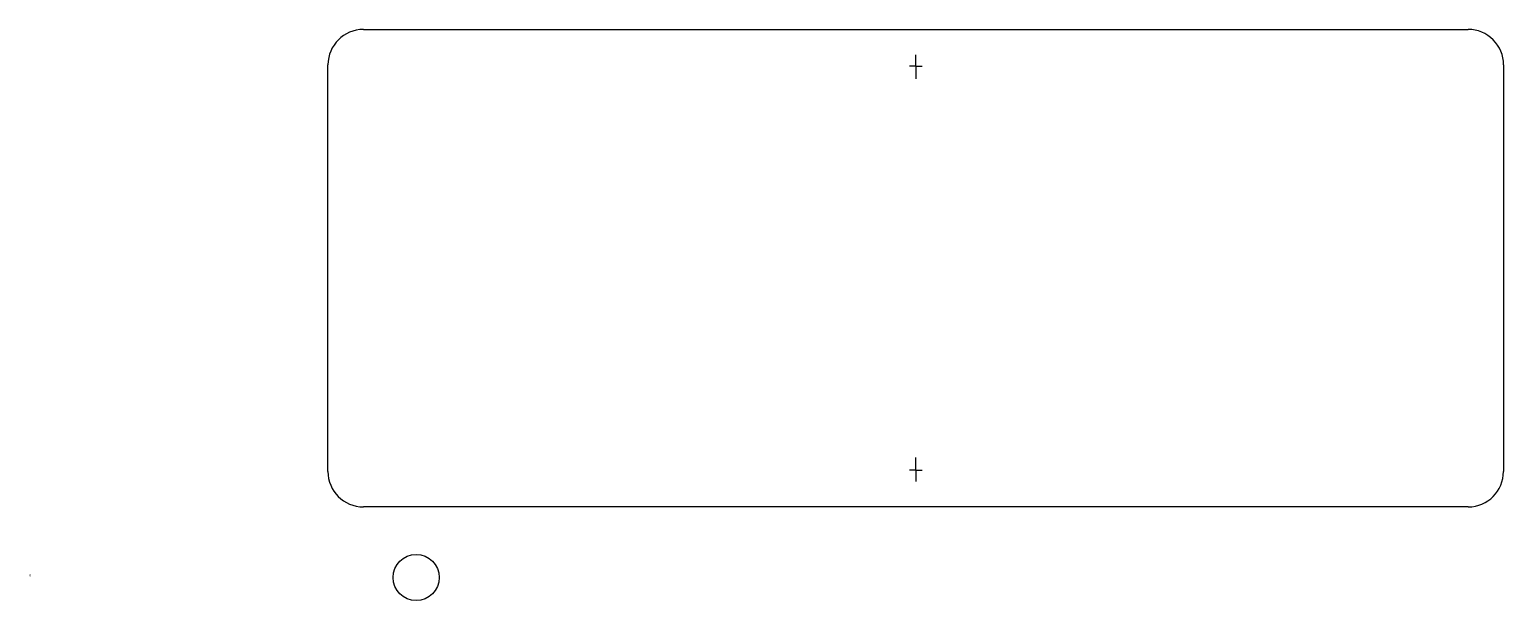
# Model space of a CAD drawing. Header units: millimetres. Extents: x -21.9 to 61.5, y -1.3 to 31.
import ezdxf

# ---------------------------------------------------------------- set-up
doc = ezdxf.new("R2010")
doc.units = ezdxf.units.MM
doc.header["$MEASUREMENT"] = 0
doc.linetypes.add('atContinuous2', pattern=[0])
doc.layers.add('at_Entity', color=7, linetype='Continuous')

msp = doc.modelspace()

# ---------------------------------------------------------------- linework, layer by layer
for p, q in [((28.27, 28.922), (28.27, 29.553)), ((28.27, 28.922), (28.27, 29.553)), ((28.27, 28.922), (27.914, 28.922)), ((28.27, 28.922), (28.27, 28.197)), ((28.27, 28.922), (28.626, 28.922)), ((28.27, 28.922), (28.27, 28.197)), ((28.27, 6.066), (28.27, 6.791)), ((28.27, 6.066), (28.27, 6.791)), ((28.27, 6.066), (27.914, 6.066)), ((28.27, 6.066), (28.27, 5.435)), ((28.27, 6.066), (28.626, 6.066)), ((28.27, 6.066), (28.27, 5.435))]:
    msp.add_line(p, q)
msp.add_solid([(-21.872, 0.181), (-21.812, 0.181), (-21.842, 0.001)])
at = {"layer": 'at_Entity', "color": 7}
for points in [[(-2.985, 30.996), (59.517, 30.996)], [(-4.987, 5.995), (-4.987, 28.993)], [(61.513, 28.993), (61.513, 5.995)], [(59.517, 3.999), (-2.985, 3.999)]]:
    msp.add_lwpolyline(points, dxfattribs=at)
at = {"layer": 'at_Entity', "color": 0, "linetype": 'atContinuous2'}
msp.add_circle((0.004, 0.001), 1.304, dxfattribs=at)
at = {"layer": 'at_Entity', "color": 7, "linetype": 'atContinuous2'}
for centre, radius, start, end in [((-2.984, 28.992), 2.004, 90.01454, 179.76985), ((59.528, 29.004), 1.992, 359.89732, 90.11443), ((-2.985, 5.996), 2.003, 180.02818, 270.00284), ((59.518, 5.993), 2.001, 270.1834, 0.05963)]:
    msp.add_arc(centre, radius, start, end, dxfattribs=at)

doc.saveas('drawing.dxf')
